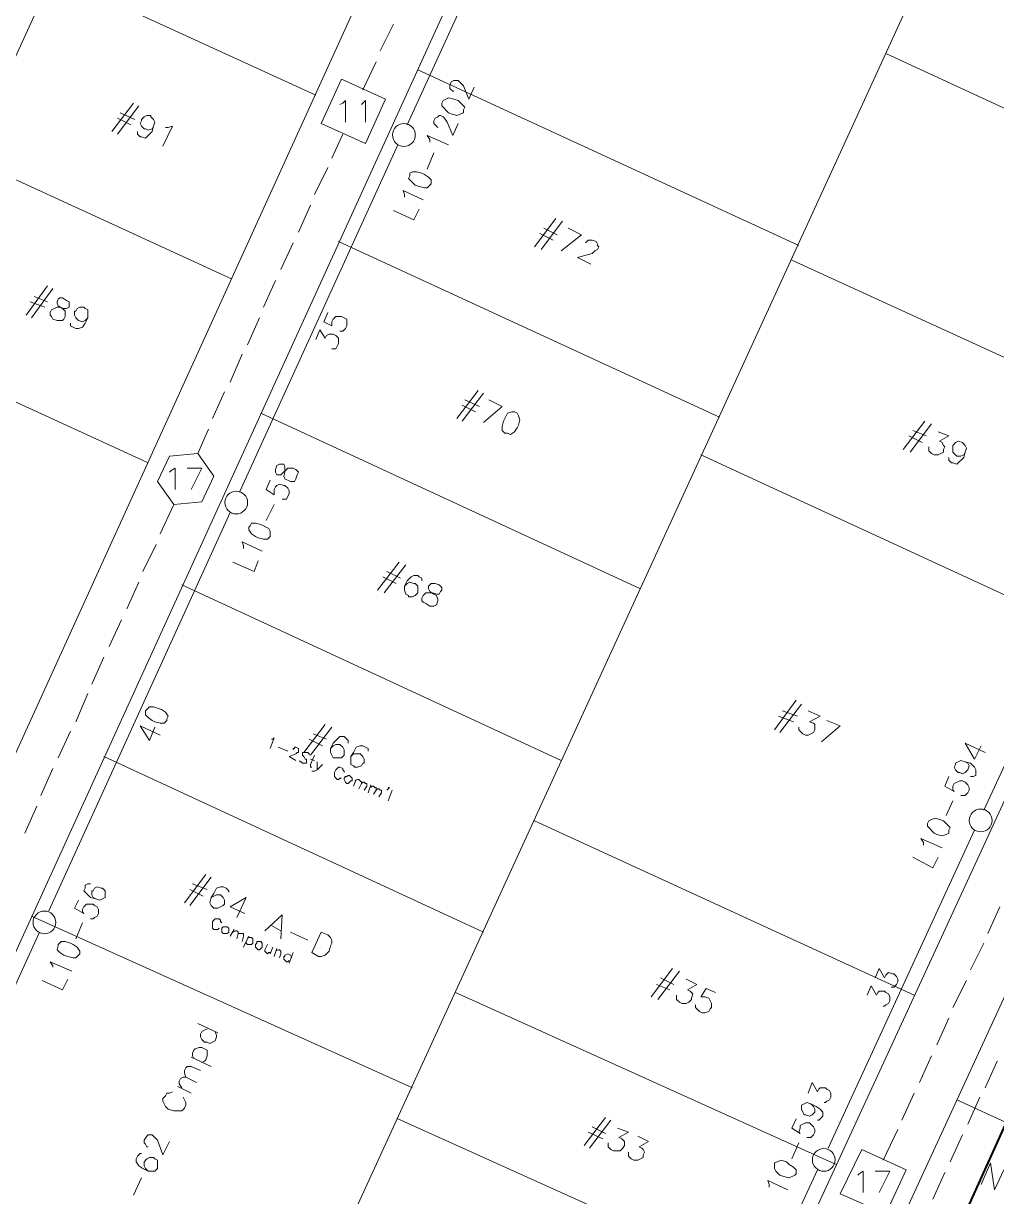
# Model space of a CAD drawing. Header units: millimetres. Extents: x 3.6 to 37.8, y 0.6 to 28.7.
# Drawn here: x 17.479 to 20.504, y 11.895 to 15.541 of the extents above; entities that cross this region are included whole.
import ezdxf

# ---------------------------------------------------------------- set-up
doc = ezdxf.new("R2010")
doc.units = ezdxf.units.MM
for name, color, linetype, true_color in [('PDF_S45$Cable-565', 23, 'Continuous', 0xdd8a6e), ('PDF_S45$Cable-840', 151, 'Continuous', 0x7fbfff), ('PDF_S45$LOTS', 254, 'Continuous', 0xdcdcdc), ('PDF_S45$ROAD', 8, 'Continuous', 0x808080), ('PDF_S45$SDU', 157, 'Continuous', 0x396472)]:
    doc.layers.add(name, color=color, linetype=linetype, true_color=true_color)
for name, color, linetype in [('PDF_S45$Passives-TapOffs', 7, 'Continuous'), ('PDF_S45$pole', 7, 'Continuous'), ('PDF_S45$strand', 7, 'Continuous')]:
    doc.layers.add(name, color=color, linetype=linetype)

msp = doc.modelspace()

# ---------------------------------------------------------------- linework, layer by layer
at = {"layer": 'PDF_S45$Cable-565', "lineweight": 13}
for points in [[(18.5878, 15.4559), (18.6295, 15.5393)], [(18.5336, 15.335), (18.5753, 15.4226)], [(18.4377, 15.1224), (18.471, 15.1974)], [(18.3835, 15.0098), (18.4252, 15.0932)], [(18.3334, 14.893), (18.371, 14.9764)], [(18.2792, 14.7763), (18.3167, 14.8597)], [(18.225, 14.6595), (18.2625, 14.7429)], [(18.175, 14.5428), (18.2125, 14.6262)], [(18.1208, 14.426), (18.1583, 14.5136)], [(18.0666, 14.3134), (18.1041, 14.3968)], [(18.0207, 14.205), (18.054, 14.2801)], [(17.9039, 13.9548), (17.9456, 14.0465)], [(17.8497, 13.8381), (17.8914, 13.9215)], [(17.7997, 13.7213), (17.8372, 13.8047)], [(17.7455, 13.6045), (17.783, 13.6879)], [(17.6913, 13.4878), (17.7288, 13.5712)], [(17.6412, 13.371), (17.6788, 13.4586)], [(17.587, 13.2584), (17.6246, 13.3418)], [(17.5328, 13.1417), (17.5703, 13.2251)], [(17.4828, 13.0249), (17.5203, 13.1083)], [(20.5142, 12.7956), (20.4767, 12.7122)], [(20.4642, 12.683), (20.4225, 12.5996)], [(20.41, 12.5663), (20.3683, 12.4829)], [(20.3558, 12.4495), (20.3183, 12.3661)], [(20.3016, 12.3327), (20.2641, 12.2493)], [(20.5059, 12.3161), (20.4684, 12.2327)], [(20.2474, 12.216), (20.2098, 12.1326)], [(20.4517, 12.2035), (20.4142, 12.1201)], [(20.1973, 12.1034), (20.1515, 12.0075)], [(20.3975, 12.0867), (20.36, 12.0033)], [(20.3433, 11.97), (20.3058, 11.8866)]]:
    msp.add_lwpolyline(points, dxfattribs=at)
at = {"layer": 'PDF_S45$Cable-840', "lineweight": 40}
msp.add_lwpolyline([(20.5351, 12.1284), (20.3892, 11.8073)], dxfattribs=at)
at = {"layer": 'PDF_S45$LOTS', "lineweight": 0}
for points in [[(19.8095, 20.6057), (16.0525, 12.3661)], [(18.2834, 11.357), (21.6735, 18.7501)], [(18.3876, 15.3183), (17.5703, 15.6936)], [(21.344, 14.9014), (20.1598, 15.4476)], [(19.8888, 14.8513), (18.7045, 15.3976)], [(18.1249, 14.7471), (17.3076, 15.1224)], [(19.6428, 14.3176), (18.4585, 14.8638)], [(21.0522, 14.2634), (19.8679, 14.8055)], [(17.8664, 14.1758), (17.0491, 14.5511)], [(19.3967, 13.7838), (18.2167, 14.3301)], [(20.7686, 13.6546), (19.5844, 14.2008)], [(19.1507, 13.2501), (17.9706, 13.7964)], [(18.9089, 12.7164), (17.7288, 13.2626)], [(20.2474, 12.5204), (19.0673, 13.0625)], [(17.5036, 12.7664), (18.6879, 12.2327)], [(18.8213, 12.5287), (20.0055, 11.995)], [(20.8812, 11.9658), (20.3808, 12.1951)], [(18.642, 12.1368), (19.8262, 11.603)]]:
    msp.add_lwpolyline(points, dxfattribs=at)
at = {"layer": 'PDF_S45$Passives-TapOffs', "lineweight": 9}
for points in [[(18.5419, 15.1682), (18.4043, 15.2308), (18.4669, 15.3684), (18.6045, 15.3058)], [(18.0332, 14.0549), (17.9456, 14.0465), (17.8956, 14.1174), (17.9331, 14.1967), (18.0207, 14.205), (18.0707, 14.1341)], [(20.1598, 11.8407), (20.018, 11.9033), (20.0848, 12.0409), (20.2224, 11.9783)]]:
    msp.add_lwpolyline(points, close=True, dxfattribs=at)
for points in [[(18.4627, 15.2892), (18.471, 15.2933), (18.4794, 15.3017), (18.4794, 15.2349)], [(18.5294, 15.2892), (18.5419, 15.3017), (18.5419, 15.2349)], [(17.9331, 14.1466), (17.9373, 14.1508), (17.9498, 14.1591), (17.9498, 14.0924)], [(17.9873, 14.1591), (18.0332, 14.1591), (17.9998, 14.0924)], [(20.0722, 11.9616), (20.0764, 11.9658), (20.0889, 11.9741), (20.0889, 11.9074)], [(20.1265, 11.9741), (20.1723, 11.9741), (20.139, 11.9074)]]:
    msp.add_lwpolyline(points, dxfattribs=at)
at = {"layer": 'PDF_S45$pole', "lineweight": 0}
for points in [[(18.8171, 15.3309), (18.813, 15.3309), (18.8046, 15.3392), (18.8046, 15.3475), (18.8088, 15.36), (18.8171, 15.3642), (18.8296, 15.3642), (18.8463, 15.3475), (18.863, 15.3058), (18.8797, 15.3434)], [(18.7671, 15.2183), (18.7546, 15.2308), (18.7546, 15.2391), (18.7587, 15.2475), (18.7671, 15.2516), (18.7713, 15.2558), (18.7754, 15.2558), (18.7838, 15.2516), (18.7879, 15.2475), (18.7963, 15.2349), (18.813, 15.1932), (18.8296, 15.2308)], [(18.7421, 15.1724), (18.7421, 15.1807), (18.7337, 15.1932), (18.8004, 15.1641)], [(18.7546, 15.139), (18.7337, 15.089)], [(18.6628, 15.0014), (18.6628, 15.0098), (18.6587, 15.0223), (18.7212, 14.9931)], [(18.7087, 14.9639), (18.692, 14.9306), (18.6295, 14.9597)], [(18.2834, 14.0632), (18.2959, 14.0632), (18.3042, 14.0799), (18.3042, 14.0882), (18.3001, 14.0966), (18.2917, 14.1049), (18.2876, 14.1049), (18.275, 14.1091), (18.2667, 14.1049), (18.2625, 14.1008), (18.2584, 14.0924), (18.2584, 14.0757), (18.2333, 14.0924), (18.2459, 14.1216)], [(18.2584, 14.0465), (18.2333, 13.9965)], [(18.1625, 13.9089), (18.1625, 13.9173), (18.1583, 13.9298), (18.2208, 13.9006)], [(18.2083, 13.8714), (18.1958, 13.8381), (18.1291, 13.8672)], [(20.4559, 13.296), (20.435, 13.2543), (20.4058, 13.3043), (20.4684, 13.2751)], [(20.4058, 13.2459), (20.4225, 13.2418), (20.435, 13.2293), (20.4392, 13.2209), (20.4392, 13.2042), (20.4308, 13.2001), (20.4225, 13.2001)], [(20.3933, 13.1417), (20.4058, 13.1417), (20.4142, 13.15), (20.4183, 13.1584), (20.4183, 13.1667), (20.4142, 13.1751), (20.4058, 13.1834), (20.3975, 13.1876), (20.3892, 13.1876), (20.3725, 13.1792), (20.3683, 13.1709), (20.3683, 13.1584), (20.3725, 13.1542), (20.3433, 13.1709), (20.3558, 13.2001)], [(20.3683, 13.125), (20.3475, 13.0791)], [(20.2766, 12.9874), (20.2766, 12.9957), (20.2682, 13.0083), (20.3349, 12.9791)], [(20.3224, 12.9499), (20.3058, 12.9165), (20.2432, 12.9499)], [(17.7038, 12.8206), (17.6871, 12.8248), (17.6663, 12.8456), (17.6704, 12.854), (17.6704, 12.8623), (17.6788, 12.8665), (17.6871, 12.8665)], [(17.6871, 12.7581), (17.6954, 12.7581), (17.6996, 12.7622), (17.708, 12.7664), (17.7121, 12.7747), (17.7121, 12.7873), (17.708, 12.7956), (17.6996, 12.7998), (17.6954, 12.8039), (17.6746, 12.8039), (17.6663, 12.7956), (17.6621, 12.7873), (17.6621, 12.7789), (17.6663, 12.7747), (17.6371, 12.7914), (17.6496, 12.8164)], [(17.6621, 12.7456), (17.6412, 12.6955)], [(17.5703, 12.608), (17.5703, 12.6121), (17.562, 12.6246), (17.6287, 12.5954)], [(17.6162, 12.5704), (17.5995, 12.5371), (17.537, 12.5663)], [(19.918, 12.216), (19.9305, 12.2493), (19.9471, 12.2202), (19.9513, 12.2285), (19.9555, 12.2327), (19.9722, 12.2327), (19.9763, 12.2285), (19.9847, 12.2243), (19.9888, 12.216), (19.9888, 12.2035), (19.9847, 12.1951), (19.9763, 12.191), (19.9722, 12.1868), (19.968, 12.1868)], [(19.9263, 12.1826), (19.943, 12.1743), (19.9555, 12.166), (19.9638, 12.1576), (19.9638, 12.1451), (19.9513, 12.1326), (19.9471, 12.1326)], [(19.9138, 12.0784), (19.9263, 12.0784), (19.9346, 12.0867), (19.9388, 12.0951), (19.9388, 12.1034), (19.9346, 12.1117), (19.9221, 12.1243), (19.9096, 12.1243), (19.8929, 12.1159), (19.8929, 12.1076), (19.8888, 12.0951), (19.8929, 12.0909), (19.8679, 12.1076), (19.8804, 12.1368)], [(19.8888, 12.0617), (19.8679, 12.0117)], [(19.797, 11.9241), (19.797, 11.9324), (19.7929, 11.945), (19.8554, 11.9158)]]:
    msp.add_lwpolyline(points, dxfattribs=at)
for points in [[(18.7796, 15.2933), (18.7838, 15.3017), (18.8004, 15.31), (18.8171, 15.3058), (18.8296, 15.3017), (18.8505, 15.2808), (18.8463, 15.2725), (18.8463, 15.2641), (18.838, 15.26), (18.8255, 15.2558), (18.8088, 15.26), (18.8004, 15.2641), (18.7796, 15.285)], [(18.6795, 15.0682), (18.6795, 15.0765), (18.6879, 15.0807), (18.7004, 15.0807), (18.717, 15.0765), (18.7254, 15.0723), (18.7379, 15.064), (18.7462, 15.0556), (18.7462, 15.0431), (18.7337, 15.0306), (18.7254, 15.0306), (18.7087, 15.0348), (18.6962, 15.039), (18.6754, 15.0598)], [(18.2625, 14.155), (18.2667, 14.1675), (18.275, 14.1716), (18.2876, 14.1716), (18.2917, 14.1633), (18.2917, 14.1466), (18.2876, 14.1341), (18.2917, 14.1258), (18.3084, 14.1174), (18.3209, 14.1174), (18.3251, 14.1258), (18.3293, 14.1383), (18.3334, 14.1466), (18.3251, 14.155), (18.3167, 14.1591), (18.3001, 14.1591), (18.2792, 14.1383), (18.2667, 14.1383), (18.2625, 14.1466)], [(18.1791, 13.9757), (18.1833, 13.9798), (18.1875, 13.9882), (18.2, 13.9882), (18.2167, 13.984), (18.2417, 13.9715), (18.2459, 13.9631), (18.2459, 13.9465), (18.2375, 13.9381), (18.225, 13.9381), (18.2083, 13.9423), (18.2, 13.9465), (18.1875, 13.9548), (18.1791, 13.9673)], [(20.4142, 13.2418), (20.4183, 13.2334), (20.4142, 13.2209), (20.4058, 13.2126), (20.3975, 13.2084), (20.3892, 13.2126), (20.385, 13.2126), (20.3766, 13.2209), (20.3725, 13.2293), (20.3766, 13.2376), (20.3766, 13.2418), (20.3933, 13.2501), (20.4058, 13.2459)], [(20.2891, 13.0541), (20.2932, 13.0625), (20.3016, 13.0666), (20.3141, 13.0708), (20.3391, 13.0625), (20.36, 13.0416), (20.3558, 13.0333), (20.3558, 13.0249), (20.3475, 13.0208), (20.3349, 13.0166), (20.3183, 13.0208), (20.3099, 13.0249), (20.2891, 13.0458)], [(17.6954, 12.8248), (17.6913, 12.8331), (17.6913, 12.8456), (17.6954, 12.8456), (17.6996, 12.854), (17.708, 12.8581), (17.7205, 12.854), (17.7246, 12.854), (17.733, 12.8456), (17.733, 12.8248), (17.7163, 12.8164), (17.7038, 12.8206)], [(17.587, 12.6747), (17.587, 12.6788), (17.5954, 12.6872), (17.6079, 12.6872), (17.6246, 12.683), (17.6329, 12.6788), (17.6454, 12.6705), (17.6537, 12.658), (17.6537, 12.6497), (17.6412, 12.6371), (17.6329, 12.6371), (17.6162, 12.6413), (17.6037, 12.6455), (17.5912, 12.6538), (17.5829, 12.6622)], [(19.9346, 12.1743), (19.9388, 12.166), (19.9388, 12.1576), (19.9305, 12.1493), (19.9221, 12.1451), (19.9096, 12.1493), (19.9055, 12.1493), (19.8971, 12.166), (19.8971, 12.1785), (19.9138, 12.1868), (19.9263, 12.1826)], [(19.8137, 11.9825), (19.8137, 11.9992), (19.8221, 12.0033), (19.8346, 12.0075), (19.8512, 12.0033), (19.8596, 11.995), (19.8721, 11.9867), (19.8804, 11.9783), (19.8804, 11.9658), (19.8763, 11.9616), (19.8596, 11.9533), (19.8429, 11.9575), (19.8304, 11.9616), (19.8179, 11.9741)]]:
    msp.add_lwpolyline(points, close=True, dxfattribs=at)
for centre in [(18.6614, 15.1948), (18.1402, 14.0522), (20.4545, 13.0639), (17.5439, 12.747), (19.9667, 12.0089)]:
    msp.add_circle(centre, 0.0354, dxfattribs=at)
at = {"layer": 'PDF_S45$ROAD', "lineweight": 0}
for points in [[(21.0021, 20.4389), (17.12, 11.9241)], [(19.4801, 10.8525), (23.3956, 19.3422)], [(16.8865, 12.0283), (18.5461, 15.6728), (17.7288, 16.0439)]]:
    msp.add_lwpolyline(points, dxfattribs=at)
msp.add_lwpolyline([(23.6249, 19.238), (19.7136, 10.7482, 0.414972), (19.7309, 10.7007)], format="xyb", dxfattribs=at)
at = {"layer": 'PDF_S45$SDU', "lineweight": 0}
for points in [[(17.7538, 15.2058), (17.8205, 15.2933)], [(17.7705, 15.1974), (17.8372, 15.285)], [(17.8122, 15.2266), (17.7705, 15.2475)], [(17.8247, 15.2433), (17.7788, 15.2641)], [(17.8831, 15.2224), (17.8789, 15.2058), (17.8581, 15.1849), (17.8456, 15.1891), (17.8414, 15.1891), (17.833, 15.1974), (17.833, 15.2058)], [(17.9206, 15.2183), (17.929, 15.2183), (17.9415, 15.2224), (17.9123, 15.1599)], [(19.0673, 14.8472), (19.134, 14.9347)], [(19.0882, 14.8388), (19.1549, 14.9264)], [(19.1257, 14.868), (19.084, 14.8889)], [(19.1382, 14.8847), (19.0965, 14.9055)], [(19.1716, 14.9055), (19.2133, 14.8847), (19.1507, 14.8346)], [(19.2258, 14.8597), (19.2341, 14.868), (19.2466, 14.868), (19.2591, 14.8638), (19.2633, 14.8555), (19.2633, 14.8513), (19.2675, 14.8472), (19.2633, 14.8388), (19.255, 14.8346), (19.2466, 14.8263), (19.2007, 14.8138), (19.2424, 14.7929)], [(17.4869, 14.6345), (17.5537, 14.7262)], [(17.5036, 14.6262), (17.5703, 14.7179)], [(17.5453, 14.6595), (17.4995, 14.6762)], [(17.5537, 14.6762), (17.512, 14.6929)], [(17.6788, 14.6262), (17.6704, 14.6095), (17.6621, 14.597), (17.6496, 14.5928), (17.6412, 14.5928), (17.6246, 14.6011), (17.6246, 14.6095)], [(18.8255, 14.3134), (18.8922, 14.401)], [(18.8421, 14.3051), (18.9089, 14.3926)], [(18.8964, 14.3509), (18.8505, 14.3718)], [(18.9255, 14.3718), (18.9672, 14.3509), (18.9089, 14.3009)], [(18.8838, 14.3343), (18.8421, 14.3551)], [(20.214, 14.2175), (20.2807, 14.3051)], [(20.2349, 14.2092), (20.3016, 14.2967)], [(20.2724, 14.2384), (20.2307, 14.2592)], [(20.2849, 14.2592), (20.2432, 14.2759)], [(20.3224, 14.2717), (20.3558, 14.2592), (20.3266, 14.2425), (20.3349, 14.2384), (20.3391, 14.23), (20.3433, 14.2258), (20.3391, 14.2175), (20.3391, 14.2092), (20.3224, 14.2008), (20.3099, 14.2008), (20.3016, 14.205), (20.2932, 14.2133), (20.2932, 14.2258)], [(20.4058, 14.2092), (20.4017, 14.1925), (20.3808, 14.1716), (20.3683, 14.1758), (20.3641, 14.1758), (20.3558, 14.1842), (20.3558, 14.1925)], [(18.5794, 13.7797), (18.6462, 13.8672)], [(18.6003, 13.7713), (18.667, 13.8589)], [(18.6378, 13.8005), (18.5961, 13.8214)], [(18.6503, 13.8172), (18.6086, 13.8381)], [(18.6628, 13.7922), (18.6712, 13.8089), (18.6837, 13.8214), (18.692, 13.8255), (18.7045, 13.8255), (18.7087, 13.8214), (18.717, 13.8172), (18.717, 13.8089)], [(19.8137, 13.346), (19.8804, 13.4378)], [(19.8304, 13.3377), (19.8971, 13.4252)], [(19.8721, 13.371), (19.8262, 13.3877)], [(19.8846, 13.3877), (19.8387, 13.4044)], [(19.918, 13.4044), (19.9555, 13.3877), (19.9221, 13.371), (19.9346, 13.3669), (19.9388, 13.3627), (19.9388, 13.346), (19.9346, 13.3377), (19.918, 13.3293), (19.9096, 13.3293), (19.9013, 13.3335), (19.8888, 13.346), (19.8888, 13.3544)], [(18.3501, 13.2751), (18.4168, 13.3627)], [(18.371, 13.2668), (18.4377, 13.3544)], [(19.9763, 13.3752), (20.018, 13.3585), (19.9597, 13.3085)], [(18.25, 13.3168), (18.2542, 13.3168), (18.2584, 13.321), (18.2459, 13.2876)], [(18.4085, 13.296), (18.3668, 13.3168)], [(18.421, 13.3168), (18.3793, 13.3335)], [(18.4335, 13.2876), (18.4418, 13.3043), (18.4627, 13.3252), (18.4752, 13.3252), (18.4877, 13.3127), (18.4877, 13.3043)], [(18.3001, 13.2793), (18.2709, 13.2918)], [(18.3167, 13.2835), (18.3167, 13.2876), (18.3209, 13.2876), (18.3209, 13.2918), (18.3251, 13.2918), (18.3334, 13.2876), (18.3334, 13.2751), (18.3293, 13.2751), (18.3251, 13.271), (18.3042, 13.2626), (18.3251, 13.2501)], [(18.3376, 13.2501), (18.3376, 13.2459), (18.3418, 13.2459), (18.3459, 13.2418), (18.3584, 13.2418), (18.3584, 13.2543), (18.3543, 13.2543), (18.3501, 13.2626), (18.3459, 13.2668), (18.3459, 13.2751), (18.3626, 13.2751), (18.3668, 13.271), (18.3668, 13.2668)], [(18.496, 13.2626), (18.5044, 13.2751), (18.5127, 13.2918), (18.5252, 13.296), (18.5336, 13.296), (18.5503, 13.2876), (18.5503, 13.2793)], [(18.3751, 13.2293), (18.371, 13.2293), (18.371, 13.2376), (18.3835, 13.2668)], [(18.3835, 13.2501), (18.371, 13.2543)], [(18.4085, 13.2376), (18.3918, 13.2209), (18.3918, 13.2459)], [(18.3918, 13.2209), (18.3835, 13.2168), (18.3751, 13.2168)], [(18.4669, 13.1959), (18.4627, 13.1959), (18.4585, 13.1917), (18.4543, 13.1917), (18.446, 13.2001), (18.446, 13.2126), (18.4502, 13.2209), (18.4585, 13.2293), (18.4627, 13.2293), (18.471, 13.2251), (18.471, 13.2209), (18.4752, 13.2168), (18.4752, 13.2126)], [(18.5044, 13.1709), (18.5127, 13.1917)], [(18.5086, 13.1876), (18.5169, 13.1917), (18.5211, 13.1917), (18.5294, 13.1834), (18.5294, 13.1792), (18.5211, 13.1625)], [(18.5294, 13.1792), (18.5336, 13.1834), (18.5377, 13.1834), (18.5419, 13.1792), (18.5461, 13.1792), (18.5461, 13.1709), (18.5377, 13.1584)], [(18.5503, 13.15), (18.5586, 13.1751)], [(18.5586, 13.1667), (18.5628, 13.1709), (18.5669, 13.1709), (18.5711, 13.1667), (18.5753, 13.1667), (18.5753, 13.1584), (18.5669, 13.1459)], [(18.6086, 13.1584), (18.617, 13.1667), (18.6128, 13.1667), (18.617, 13.1667)], [(18.5753, 13.1584), (18.5794, 13.1625), (18.5836, 13.1625), (18.5878, 13.1584), (18.592, 13.1584), (18.592, 13.15), (18.5836, 13.1375)], [(18.6128, 13.125), (18.6253, 13.1584)], [(17.979, 12.8081), (18.0457, 12.8957)], [(17.9957, 12.7998), (18.0624, 12.8873)], [(18.0374, 12.829), (17.9957, 12.8498)], [(18.0499, 12.8498), (18.004, 12.8665)], [(18.0624, 12.8248), (18.0791, 12.8331), (18.0916, 12.8331), (18.0999, 12.8248), (18.1041, 12.8164), (18.1041, 12.8039), (18.0999, 12.7998), (18.0832, 12.7914), (18.0707, 12.7914), (18.0624, 12.7998), (18.0582, 12.8081), (18.0624, 12.8248), (18.0707, 12.8373), (18.0791, 12.854), (18.0916, 12.8581), (18.0999, 12.8581), (18.1083, 12.854), (18.1166, 12.8456), (18.1166, 12.8415)], [(18.1666, 12.7747), (18.1208, 12.7956), (18.1708, 12.8248), (18.1416, 12.7622)], [(18.2292, 12.7205), (18.2834, 12.7706), (18.2792, 12.6955)], [(18.0874, 12.7289), (18.0832, 12.7247), (18.0707, 12.7247), (18.0666, 12.7289), (18.0666, 12.7497), (18.0749, 12.7581), (18.0874, 12.7581), (18.0916, 12.7539), (18.0916, 12.7497), (18.0957, 12.7456)], [(18.2792, 12.7205), (18.25, 12.7372)], [(18.1208, 12.7039), (18.1333, 12.7247)], [(18.1291, 12.7164), (18.1374, 12.7205), (18.1416, 12.7205), (18.1458, 12.7164), (18.1458, 12.7122), (18.1416, 12.6955)], [(18.1458, 12.7122), (18.1625, 12.7122), (18.1625, 12.7039), (18.1583, 12.6872)], [(18.1625, 12.6705), (18.1791, 12.7039)], [(18.175, 12.6997), (18.1875, 12.6997), (18.1917, 12.6955), (18.1917, 12.683), (18.1875, 12.6788), (18.175, 12.6788), (18.1708, 12.683), (18.1708, 12.6872)], [(18.3626, 12.6914), (18.3084, 12.7164)], [(18.2459, 12.6538), (18.2417, 12.6538), (18.2375, 12.6497), (18.2292, 12.658), (18.2292, 12.6622), (18.2375, 12.6788)], [(18.2459, 12.6497), (18.2542, 12.6705)], [(18.2584, 12.6413), (18.2667, 12.6663)], [(18.2625, 12.658), (18.2709, 12.6622), (18.275, 12.6622), (18.2792, 12.658), (18.2792, 12.6497), (18.275, 12.6371)], [(18.3042, 12.6205), (18.3167, 12.6538)], [(18.3042, 12.6288), (18.3001, 12.6246), (18.2959, 12.6246), (18.2876, 12.633), (18.2876, 12.6413), (18.2917, 12.6413), (18.2917, 12.6455), (18.3001, 12.6497), (18.3084, 12.6455), (18.3126, 12.6371)], [(19.4301, 12.5162), (19.4968, 12.6038)], [(19.4509, 12.5079), (19.5177, 12.5954)], [(19.4885, 12.5371), (19.4468, 12.5537)], [(19.501, 12.5537), (19.4593, 12.5746)], [(19.5385, 12.5704), (19.5719, 12.5537), (19.5427, 12.5371), (19.551, 12.5329), (19.5594, 12.5246), (19.5552, 12.512), (19.5552, 12.5079), (19.5468, 12.4995), (19.5385, 12.4954), (19.526, 12.4954), (19.5177, 12.4995), (19.5093, 12.5079), (19.5093, 12.5204)], [(19.5677, 12.4912), (19.5677, 12.4829), (19.5802, 12.4704), (19.5885, 12.4662), (19.5969, 12.4662), (19.6094, 12.4704), (19.6136, 12.4787), (19.6177, 12.4829), (19.6177, 12.4954), (19.6094, 12.512), (19.5969, 12.5162), (19.5844, 12.5162), (19.6011, 12.5412), (19.6302, 12.5287)], [(18.0832, 12.4036), (18.0207, 12.4328)], [(18.0749, 12.4078), (18.0791, 12.3953), (18.0791, 12.3911), (18.0749, 12.3786), (18.0582, 12.3703), (18.0499, 12.3744), (18.0415, 12.3744), (18.0332, 12.3828), (18.029, 12.3911), (18.029, 12.3995), (18.0332, 12.4078), (18.0499, 12.4161)], [(18.0624, 12.2994), (17.9998, 12.3286)], [(18.0082, 12.3244), (18.004, 12.3327), (18.004, 12.3411), (18.0082, 12.3494), (18.0123, 12.3536), (18.0249, 12.3578), (18.0332, 12.3578), (18.0499, 12.3494), (18.0499, 12.3327), (18.0457, 12.3202), (18.0415, 12.3161), (18.0332, 12.3119)], [(17.9832, 12.266), (17.979, 12.2785), (17.979, 12.2869), (17.9832, 12.2952), (17.9873, 12.2994), (17.9998, 12.2994), (18.029, 12.2869)], [(17.9706, 12.2327), (17.9623, 12.2452), (17.9623, 12.2535), (17.9665, 12.2619), (17.9748, 12.266), (17.9832, 12.266), (18.0165, 12.2493)], [(17.9748, 12.2035), (17.9832, 12.1868), (17.9832, 12.1785), (17.979, 12.1701), (17.9706, 12.1618), (17.9456, 12.1618), (17.929, 12.166), (17.9206, 12.1743), (17.9123, 12.191), (17.9123, 12.1993), (17.9206, 12.2077), (17.9248, 12.216), (17.9331, 12.216), (17.9415, 12.2202)], [(17.9998, 12.216), (17.9581, 12.2368)], [(19.2216, 12.0534), (19.2883, 12.1409)], [(19.2383, 12.045), (19.305, 12.1326)], [(19.2883, 12.0909), (19.2466, 12.1117)], [(19.3258, 12.1076), (19.3592, 12.0951), (19.33, 12.0784), (19.3384, 12.0742), (19.3467, 12.0659), (19.3467, 12.0534), (19.3425, 12.045), (19.3342, 12.0367), (19.3133, 12.0367), (19.305, 12.0409), (19.2967, 12.0492), (19.2967, 12.0617)], [(17.8664, 12.0492), (17.8622, 12.0492), (17.8581, 12.0575), (17.8539, 12.0617), (17.8539, 12.07), (17.8622, 12.0826), (17.8664, 12.0867), (17.8789, 12.0867), (17.8956, 12.07), (17.9123, 12.0242), (17.9331, 12.0659)], [(19.28, 12.0742), (19.2341, 12.0951)], [(19.3884, 12.0826), (19.4218, 12.0659), (19.3926, 12.0492), (19.4009, 12.045), (19.4051, 12.0409), (19.4092, 12.0325), (19.4051, 12.0242), (19.4051, 12.0158), (19.3884, 12.0075), (19.3759, 12.0075), (19.3675, 12.0117), (19.3592, 12.02), (19.3592, 12.0325)], [(17.8664, 11.9741), (17.8497, 11.9825), (17.8372, 11.9908), (17.8289, 12.0033), (17.8289, 12.0117), (17.833, 12.02), (17.8414, 12.0283), (17.8456, 12.0283)], [(20.4559, 11.9324), (20.4851, 11.9992), (20.4976, 11.9158), (20.5268, 11.9783)], [(17.8456, 11.9533), (17.8205, 11.8991)]]:
    msp.add_lwpolyline(points, dxfattribs=at)
for points in [[(17.8789, 15.2141), (17.8664, 15.2099), (17.8581, 15.2141), (17.8539, 15.2141), (17.8456, 15.2224), (17.8414, 15.2308), (17.8456, 15.2391), (17.8456, 15.2433), (17.8539, 15.2516), (17.8622, 15.2558), (17.8747, 15.2558), (17.8747, 15.2516), (17.8831, 15.2433), (17.8873, 15.2349), (17.8831, 15.2224)], [(17.5995, 14.6887), (17.612, 14.6804), (17.6204, 14.6762), (17.6204, 14.6595), (17.612, 14.6553), (17.6037, 14.6553), (17.5912, 14.6595), (17.5829, 14.6595), (17.5662, 14.6512), (17.562, 14.6428), (17.562, 14.6345), (17.5662, 14.6303), (17.5703, 14.622), (17.5829, 14.6178), (17.5995, 14.6178), (17.6037, 14.622), (17.6079, 14.6303), (17.6079, 14.647), (17.5995, 14.6553), (17.587, 14.6637), (17.5829, 14.672), (17.5829, 14.6762), (17.587, 14.6845), (17.5912, 14.6887)], [(17.6704, 14.6178), (17.6621, 14.6136), (17.6496, 14.6178), (17.6412, 14.6262), (17.6371, 14.6345), (17.6371, 14.647), (17.6412, 14.647), (17.6454, 14.6553), (17.6537, 14.6595), (17.6663, 14.6595), (17.6704, 14.6553), (17.6788, 14.6512), (17.6788, 14.6262)], [(19.0048, 14.3343), (19.0131, 14.3301), (19.0173, 14.3218), (19.0214, 14.3092), (19.0173, 14.2926), (19.0131, 14.2842), (19.0048, 14.2717), (18.9923, 14.2634), (18.9839, 14.2675), (18.9756, 14.2675), (18.9672, 14.2759), (18.9672, 14.2884), (18.9714, 14.3051), (18.9839, 14.3301), (18.9964, 14.3343)], [(20.4017, 14.2008), (20.3933, 14.1967), (20.3808, 14.1967), (20.3683, 14.2092), (20.3683, 14.23), (20.3766, 14.2384), (20.385, 14.2425), (20.3975, 14.2384), (20.4058, 14.23), (20.41, 14.2217), (20.4058, 14.2092)], [(18.6712, 13.8005), (18.6795, 13.8047), (18.692, 13.8005), (18.6962, 13.8005), (18.7045, 13.7922), (18.7045, 13.7713), (18.6962, 13.763), (18.6879, 13.7588), (18.6754, 13.7588), (18.6754, 13.763), (18.667, 13.7672), (18.6628, 13.7797), (18.6628, 13.7922)], [(18.7587, 13.8005), (18.7713, 13.7964), (18.7796, 13.788), (18.7796, 13.7797), (18.7754, 13.7755), (18.7713, 13.7672), (18.7629, 13.7672), (18.7504, 13.7713), (18.7296, 13.7713), (18.7212, 13.763), (18.717, 13.7547), (18.717, 13.7463), (18.7212, 13.7421), (18.7296, 13.738), (18.7421, 13.7296), (18.7546, 13.7296), (18.7629, 13.7338), (18.7671, 13.7463), (18.7671, 13.7505), (18.7629, 13.763), (18.7546, 13.7672), (18.7421, 13.7755), (18.7379, 13.7838), (18.7379, 13.7922), (18.7462, 13.8005)], [(18.4418, 13.296), (18.4502, 13.3001), (18.4627, 13.3001), (18.471, 13.2918), (18.4752, 13.2835), (18.4752, 13.2668), (18.4669, 13.2584), (18.4418, 13.2584), (18.4335, 13.2751), (18.4335, 13.2876)], [(18.5044, 13.271), (18.5252, 13.271), (18.5336, 13.2626), (18.5377, 13.2543), (18.5377, 13.2418), (18.5336, 13.2418), (18.5294, 13.2334), (18.5169, 13.2293), (18.5086, 13.2293), (18.5044, 13.2334), (18.496, 13.2376), (18.496, 13.2626)], [(18.4919, 13.2042), (18.5002, 13.1959), (18.5002, 13.1876), (18.496, 13.1876), (18.4877, 13.1792), (18.4835, 13.1792), (18.4794, 13.1834), (18.4752, 13.1917), (18.4752, 13.1959), (18.4794, 13.2001), (18.4835, 13.2001), (18.4877, 13.2042)], [(18.0999, 12.733), (18.1124, 12.733), (18.1166, 12.7289), (18.1166, 12.7164), (18.1124, 12.7122), (18.0999, 12.7122), (18.0957, 12.7164), (18.0957, 12.7289)], [(18.4043, 12.7164), (18.4252, 12.708), (18.4335, 12.6997), (18.4377, 12.6914), (18.4377, 12.683), (18.4335, 12.6747), (18.4293, 12.658), (18.4168, 12.6455), (18.4043, 12.6413), (18.396, 12.6413), (18.3751, 12.6538)], [(18.2042, 12.6872), (18.2167, 12.6872), (18.2208, 12.683), (18.2208, 12.6705), (18.2125, 12.6622), (18.2083, 12.6622), (18.2, 12.6705), (18.2, 12.6788), (18.2042, 12.683)], [(17.8581, 11.9825), (17.8539, 11.9908), (17.8539, 12.0033), (17.8622, 12.0117), (17.8706, 12.0158), (17.8831, 12.0158), (17.8873, 12.0117), (17.8956, 12.0075), (17.8956, 11.9825), (17.8873, 11.9741), (17.8664, 11.9741)]]:
    msp.add_lwpolyline(points, close=True, dxfattribs=at)
at = {"layer": 'PDF_S45$strand', "color": 254, "lineweight": 0, "true_color": 0xdcdcdc}
for points in [[(19.1507, 16.2732), (18.6712, 15.2266)], [(18.642, 15.1641), (18.15, 14.0841)], [(20.9979, 14.2467), (20.4642, 13.0958)], [(18.1208, 14.0215), (17.5578, 12.7831)], [(20.435, 13.0333), (19.9805, 12.045)], [(17.5286, 12.7164), (17.0658, 11.7031)], [(19.9471, 11.9783), (19.3425, 10.669)]]:
    msp.add_lwpolyline(points, dxfattribs=at)
at = {"layer": 'PDF_S45$strand', "lineweight": 0}
for points in [[(18.4627, 14.5845), (18.471, 14.5845), (18.4794, 14.5928), (18.4835, 14.6011), (18.4835, 14.622), (18.4669, 14.6303), (18.4502, 14.6303), (18.4418, 14.622), (18.4377, 14.6136), (18.4377, 14.6011), (18.4127, 14.6136), (18.4252, 14.6428)], [(18.3876, 14.5594), (18.4001, 14.5886), (18.4168, 14.5636), (18.421, 14.5719), (18.4293, 14.5761), (18.4418, 14.5761), (18.4502, 14.5719), (18.4585, 14.5636), (18.4585, 14.5469), (18.4502, 14.5302), (18.4377, 14.5302)], [(17.8873, 13.3544), (17.8706, 13.3127), (17.8414, 13.3585), (17.9039, 13.3293)], [(20.1265, 12.5746), (20.139, 12.6038), (20.1556, 12.5746), (20.1598, 12.5829), (20.1682, 12.5913), (20.1807, 12.5871), (20.1848, 12.5871), (20.1932, 12.5788), (20.1973, 12.5704), (20.1973, 12.5621), (20.1932, 12.5537), (20.1848, 12.5454), (20.1765, 12.5454)], [(20.1014, 12.5204), (20.1139, 12.5496), (20.1306, 12.5204), (20.1348, 12.5287), (20.139, 12.5329), (20.1556, 12.5329), (20.1598, 12.5287), (20.1682, 12.5246), (20.1723, 12.5162), (20.1723, 12.5037), (20.1682, 12.4954), (20.1598, 12.4912), (20.1556, 12.487), (20.1515, 12.487)]]:
    msp.add_lwpolyline(points, dxfattribs=at)
msp.add_lwpolyline([(17.8581, 13.4044), (17.8706, 13.4169), (17.8831, 13.4169), (17.9081, 13.4086), (17.9206, 13.4002), (17.929, 13.3877), (17.9248, 13.3794), (17.9248, 13.3752), (17.9164, 13.3669), (17.9039, 13.3669), (17.8873, 13.371), (17.8789, 13.3752), (17.8664, 13.3835), (17.8581, 13.3919)], close=True, dxfattribs=at)

doc.saveas('drawing.dxf')
